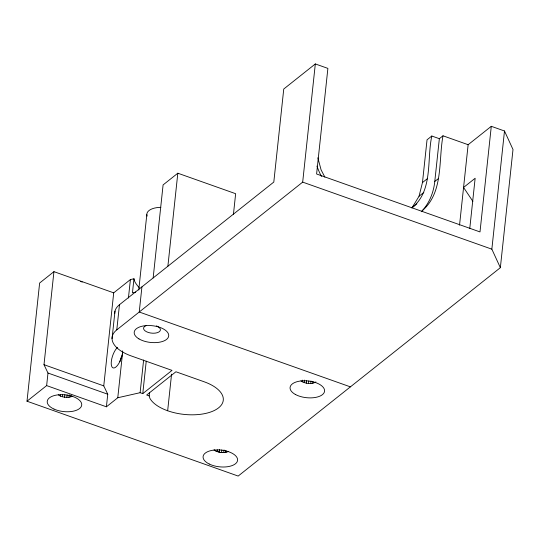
<?xml version="1.0" encoding="UTF-8"?>
<svg xmlns="http://www.w3.org/2000/svg" width="540" height="540" viewBox="0 0 540 540"><rect width="100%" height="100%" fill="white"/><g stroke="black" fill="none" stroke-linecap="round" stroke-linejoin="round"><path stroke-width="0.81" d="M459.54 225.173L468.139 144.707L491.292 126.313L504.495 130.99L513 149.506L500.357 267.685L238.167 476.064L27 401.213L46.642 385.601L106.407 406.809L107.75 394.214L103.761 385.877L113.704 292.842L130.403 279.572L133.961 278.768L134.825 281.725A66.501 32.238 6.1 0 0 139.131 287.557M214.144 449.935L215.926 451.13L219.915 452.371L224.303 452.547L227.914 451.609L224.303 452.547L219.915 452.371L217.296 451.528L217.472 449.854M219.362 452.088L219.632 449.577M27 401.213L39.629 283.028L53.939 271.654L113.704 292.842M46.642 385.601L47.986 373.032L43.997 364.696L53.939 271.654M72.495 396.225L68.999 397.305L64.577 397.271L60.419 396.131L60.595 394.457M62.39 396.826L62.66 394.308M64.577 397.271L64.847 394.754M66.832 397.433L67.102 394.916M68.999 397.305L69.269 394.787M70.929 396.893L71.111 395.219M112.05 338.654L114.986 311.135M106.407 406.809L117.774 397.751L140.117 392.695L142.769 393.633L172.017 370.386L131.233 355.934A37.591 18.225 6.1 0 1 116.789 329.852L119.475 304.709L273.807 182.061L283.75 89.026L315.32 63.936L327.888 68.391L316.602 174.001L479.999 231.923L491.292 126.313M117.774 397.751L122.702 351.655M128.432 298.013L130.403 279.572M133.961 278.768L132.455 292.849L135.722 292.106M138.753 290.048L146.819 214.616M141.925 286.868L139.239 312.012L350.399 386.863M140.117 392.695L143.613 360.011M153.151 277.952L163.094 184.91L177.822 173.205L235.643 193.698L233.401 214.657M142.769 393.633L146.239 361.172M149.182 395.908L146.671 395.017L175.919 371.77L204.134 381.773A37.591 18.225 6.1 0 1 209.108 412.519A37.591 18.225 6.1 0 1 149.891 398.324L149.182 395.908L149.54 392.56M167.879 266.24L177.822 173.205M167.656 410.764L171.572 374.119M221.555 452.385L221.825 449.874M223.742 452.405L224.012 449.894M225.774 452.142L225.95 450.468M116.789 329.852L302.684 182.122L315.32 63.936M315.934 381.942C311.877 384.433 306.511 383.792 302.373 381.807L302.555 380.133M304.182 382.617L304.452 380.099M306.281 383.191L306.545 380.68M308.516 383.501L308.786 380.99M310.75 383.522L311.02 381.011M312.822 383.258L312.998 381.577M431.811 136.019C426.688 159.192 433.33 190.984 412.108 207.596L419.054 196.209L422.469 182.56L427.039 139.813L431.811 136.019L439.351 138.692L442.996 135.797L468.139 144.707M421.342 211.721A72.286 56.727 51.5 0 0 434.781 181.447L439.351 138.692M422.226 210.681C443.637 192.517 438.332 160.542 442.996 135.797M469.766 228.548L475.146 178.261L463.57 187.454L472.871 201.346M500.357 267.685L491.852 249.169L504.495 130.99M411.871 207.974L416.873 203.803M422.469 182.56L427.241 178.774M434.781 181.447L438.433 178.544M419.054 196.209L423.826 192.422M217.296 451.528L214.11 450.097M80.264 281.353L82.235 282.049M302.684 182.122L491.852 249.169M43.997 364.696L103.761 385.877M47.986 373.032L107.75 394.214M60.419 396.131L58.408 394.889M300.976 380.828L302.373 381.807M324.864 177.14L321.084 169.85L317.851 157.775M147.123 216.108A17.348 8.411 6.1 0 1 160.839 207.34M122.641 350.865A11.563 4.469 -70.5 0 1 116.681 366.316A11.563 4.469 -70.5 0 1 111.233 362.603A11.563 4.469 -70.5 0 1 117.511 347.375M119.894 361.584A11.563 4.469 -70.5 0 1 121.831 355.921M156.377 325.883A8.478 4.111 6.1 0 1 158.8 332.046A8.478 4.111 6.1 0 1 146.428 331.702A8.478 4.111 6.1 0 1 146.158 325.593M114.737 313.51A37.591 18.225 6.1 0 1 119.475 304.709M321.449 176.499A72.286 56.727 51.5 0 1 316.926 166.077M53.953 409.05A17.348 8.411 6.1 0 0 81.594 405.715A17.348 8.411 6.1 0 0 57.874 394.868A17.348 8.411 6.1 0 0 53.953 409.05M209.203 464.009A17.348 8.411 6.1 0 0 237.337 461.329A17.348 8.411 6.1 0 0 214.461 450.036A17.348 8.411 6.1 0 0 209.203 464.009M295.286 394.402A17.348 8.411 6.1 0 0 324.068 392.762A17.348 8.411 6.1 0 0 302.603 380.815A17.348 8.411 6.1 0 0 295.286 394.402M138.976 338.904A17.348 8.411 6.1 0 0 168.041 337.797A17.348 8.411 6.1 0 0 147.359 325.539A17.348 8.411 6.1 0 0 138.976 338.904"/></g></svg>
